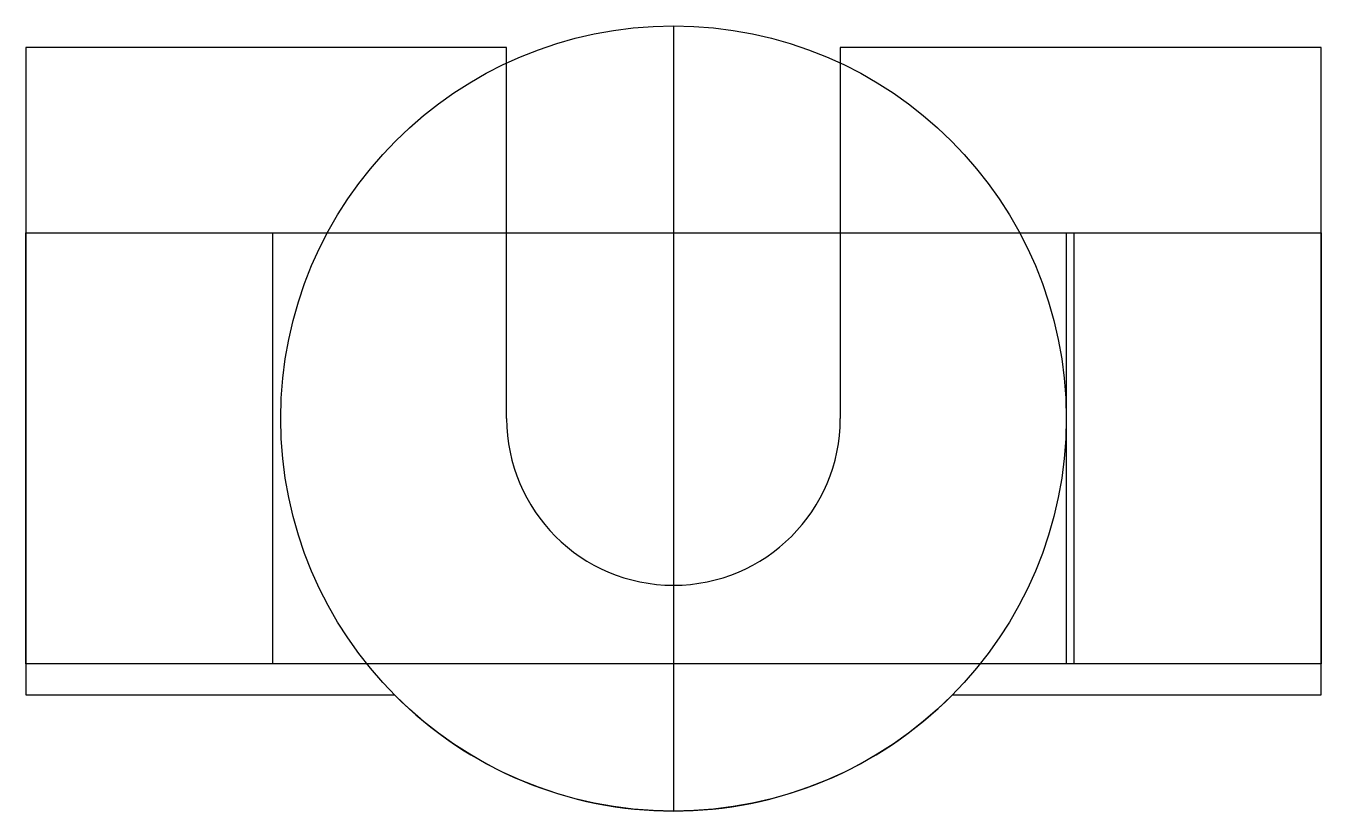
# Model space of a CAD drawing. Header units: millimetres. Extents: x -32 to -11.1, y 14.1 to 26.8.
import ezdxf

# ---------------------------------------------------------------- set-up
doc = ezdxf.new("R2010")
doc.units = ezdxf.units.MM
doc.layers.get('0').update_dxf_attribs({"linetype": 'CONTINUOUS'})

msp = doc.modelspace()

# ---------------------------------------------------------------- linework, layer by layer
for p, q in [((-21.53, 26.821), (-21.53, 14.121)), ((-24.227, 26.471), (-32, 26.471)), ((-32, 26.471), (-32, 16)), ((-24.227, 20.471), (-24.227, 26.471)), ((-11.059, 26.471), (-18.833, 26.471)), ((-18.833, 26.471), (-18.833, 20.471)), ((-11.059, 16), (-11.059, 26.471)), ((-28.007, 16.5), (-28.007, 23.471)), ((-15.18, 23.471), (-15.18, 16.5)), ((-15.053, 16.5), (-15.053, 23.471)), ((-32, 16), (-26.039, 16)), ((-17.02, 16), (-11.059, 16))]:
    msp.add_line(p, q)
msp.add_lwpolyline([(-11.059, 16.5), (-32, 16.5), (-32, 23.471), (-11.059, 23.471)], close=True)
msp.add_circle((-21.53, 20.471), 6.35)
for radius, start, end in [(2.697, 180, 360), (6.35, 224.7501, 315.2499)]:
    msp.add_arc((-21.53, 20.471), radius, start, end)

doc.saveas('drawing.dxf')
